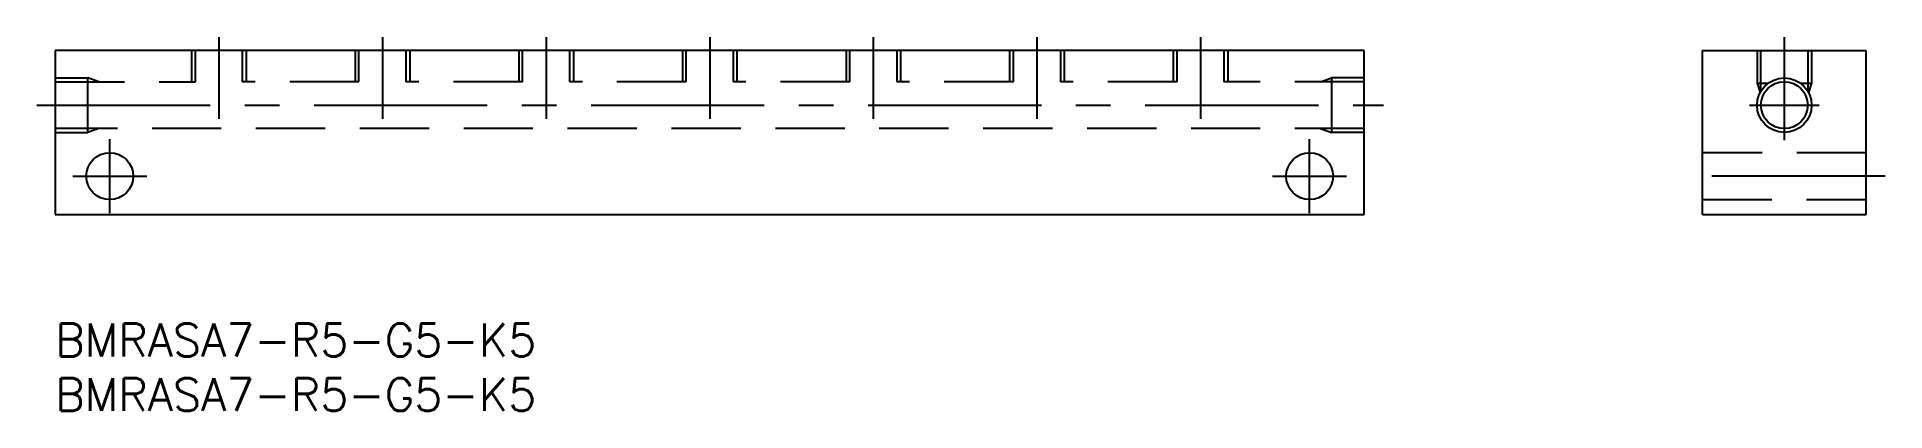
# Model space of a CAD drawing. Extents: x -2 to 168, y -8 to 26.
import ezdxf

# ---------------------------------------------------------------- set-up
doc = ezdxf.new("R2010")
doc.units = 0
doc.header["$LTSCALE"] = 0.5
doc.linetypes.add('CENTER', pattern=[50.8, 31.75, -6.35, 6.35, -6.35])
doc.linetypes.add('DASHED', pattern=[19.05, 12.7, -6.35])
for name, color, linetype in [('MSM_CENTER', 1, 'CENTER'), ('MSM_CONTINUOUS', 7, 'CONTINUOUS'), ('MSM_DASHED', 4, 'DASHED'), ('MSM_NARROW', 5, 'CONTINUOUS'), ('MSM_PART_NUMBER', 7, 'CONTINUOUS')]:
    doc.layers.add(name, color=color, linetype=linetype)
doc.styles.get("Standard").update_dxf_attribs({"font": 'txt.shx', "height": 2, "bigfont": 'bigfont.shx'})

# ---------------------------------------------------------------- blocks, each defined once
blk = doc.blocks.new('*U30')
at = {"layer": 'MSM_PART_NUMBER'}
blk.add_text('BMRASA7-R5-G5-K5', height=3, dxfattribs=at).set_placement((0, -3))
blk = doc.blocks.new('*U31')
at = {"layer": 'MSM_PART_NUMBER'}
blk.add_text('BMRASA7-R5-G5-K5', height=3, dxfattribs=at).set_placement((0, -8))

msp = doc.modelspace()

# ---------------------------------------------------------------- linework, layer by layer
at = {"layer": 'MSM_CENTER'}
for p, q in [((15, 26.24), (15, 18.76)), ((30, 26.24), (30, 18.76)), ((45, 26.24), (45, 18.76)), ((60, 26.24), (60, 18.76)), ((75, 26.24), (75, 18.76)), ((90, 26.24), (90, 18.76)), ((105, 26.24), (105, 18.76)), ((158.52, 16.81), (158.52, 26.24)), ((-1.67, 20), (121.78, 20)), ((155.33, 20), (161.71, 20)), ((5, 10.11), (5, 16.89)), ((115, 10.11), (115, 16.89)), ((1.61, 13.5), (8.39, 13.5)), ((111.61, 13.5), (118.39, 13.5)), ((167.75, 13.5), (149.6, 13.5))]:
    msp.add_line(p, q, dxfattribs=at)
at = {"layer": 'MSM_CONTINUOUS'}
for p, q in [((0, 25), (0, 10)), ((120, 25), (0, 25)), ((120, 10), (120, 25)), ((151.02, 10), (151.02, 25)), ((151.02, 25), (166.02, 25)), ((166.02, 10), (166.02, 25)), ((0, 10), (120, 10)), ((151.02, 10), (166.02, 10))]:
    msp.add_line(p, q, dxfattribs=at)
for centre in [(158.52, 20), (5, 13.5), (115, 13.5)]:
    msp.add_circle(centre, 2.15, dxfattribs=at)
at = {"layer": 'MSM_DASHED'}
for p, q in [((12.5, 25), (12.5, 22.15)), ((12.85, 22.15), (12.85, 25)), ((17.15, 25), (17.15, 22.15)), ((17.5, 25), (17.5, 22.15)), ((27.5, 25), (27.5, 22.15)), ((27.85, 22.15), (27.85, 25)), ((32.15, 25), (32.15, 22.15)), ((32.5, 25), (32.5, 22.15)), ((42.5, 25), (42.5, 22.15)), ((42.85, 22.15), (42.85, 25)), ((47.15, 25), (47.15, 22.15)), ((47.5, 25), (47.5, 22.15)), ((57.5, 25), (57.5, 22.15)), ((57.85, 22.15), (57.85, 25)), ((62.15, 25), (62.15, 22.15)), ((62.5, 25), (62.5, 22.15)), ((72.5, 25), (72.5, 22.15)), ((72.85, 22.15), (72.85, 25)), ((77.15, 25), (77.15, 22.15)), ((77.5, 25), (77.5, 22.15)), ((87.5, 25), (87.5, 22.15)), ((87.85, 22.15), (87.85, 25)), ((92.15, 25), (92.15, 22.15)), ((92.5, 25), (92.5, 22.15)), ((102.5, 25), (102.5, 22.15)), ((102.85, 22.15), (102.85, 25)), ((107.15, 25), (107.15, 22.15)), ((107.5, 25), (107.5, 22.15)), ((156.02, 25), (156.02, 22)), ((156.37, 21.28), (156.37, 25)), ((160.67, 25), (160.67, 21.28)), ((161.02, 25), (161.02, 22)), ((0, 22.5), (3, 22.5)), ((0, 22.15), (12.85, 22.15)), ((3, 17.5), (3, 22.5)), ((4, 22.15), (3, 22.5)), ((27.85, 22.15), (17.15, 22.15)), ((42.85, 22.15), (32.15, 22.15)), ((57.85, 22.15), (47.15, 22.15)), ((72.85, 22.15), (62.15, 22.15)), ((87.85, 22.15), (77.15, 22.15)), ((102.85, 22.15), (92.15, 22.15)), ((120, 22.15), (107.15, 22.15)), ((116, 22.15), (117, 22.5)), ((120, 22.5), (117, 22.5)), ((117, 22.5), (117, 17.5)), ((156.02, 22), (156.31, 21.17)), ((156.02, 22), (157.02, 22)), ((160.02, 22), (161.02, 22)), ((161.02, 22), (160.73, 21.17)), ((120, 17.85), (0, 17.85)), ((0, 17.5), (3, 17.5)), ((4, 17.85), (3, 17.5)), ((116, 17.85), (117, 17.5)), ((120, 17.5), (117, 17.5)), ((166.02, 15.65), (151.02, 15.65)), ((151.02, 11.35), (166.02, 11.35))]:
    msp.add_line(p, q, dxfattribs=at)
at = {"layer": 'MSM_NARROW'}
msp.add_circle((158.52, 20), 2.5, dxfattribs=at)

# ---------------------------------------------------------------- block references
at = {"layer": 'MSM_CONTINUOUS'}
for name in ['*U30', '*U31']:
    msp.add_blockref(name, (0, 0), dxfattribs=at)

doc.saveas('drawing.dxf')
